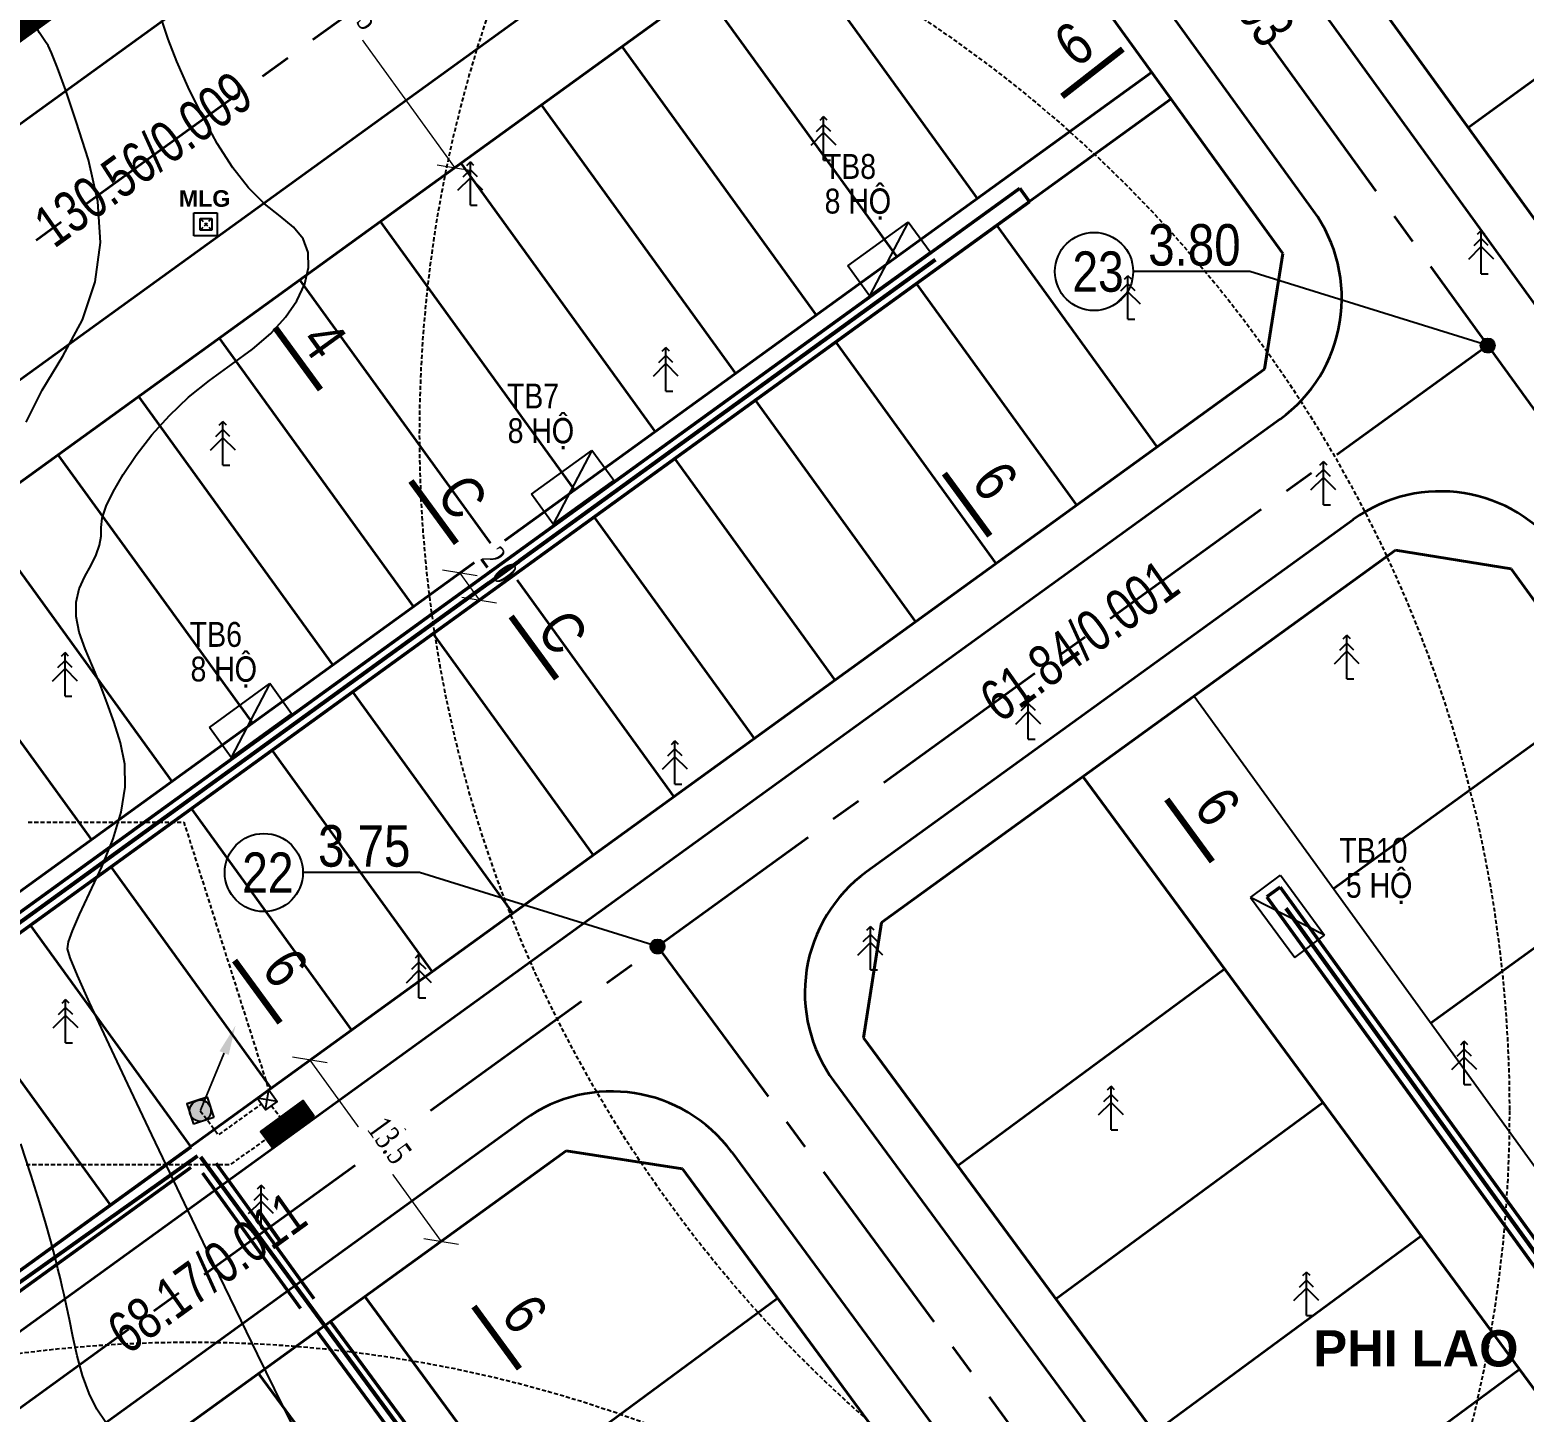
# Model space of a CAD drawing. Extents: x 22709 to 568895, y -41029 to 1932533.
# Drawn here: x 560787.7 to 560877.9, y 1931051.6 to 1931135 of the extents above; entities that cross this region are included whole.
import ezdxf

# ---------------------------------------------------------------- set-up
doc = ezdxf.new("R2010")
doc.units = ezdxf.units.MI
doc.header["$MEASUREMENT"] = 0
doc.header["$PDMODE"] = 1
for name, pattern in [('BORDER2', [0.875, 0.25, -0.125, 0.25, -0.125, 0, -0.125]), ('CENTER2', [1.125, 0.75, -0.125, 0.125, -0.125]), ('CONTINOUS', [0]), ('DASHED', [0.75, 0.5, -0.25]), ('DASHED2', [0.375, 0.25, -0.125]), ('DASHEDX2', [1.5, 1, -0.5])]:
    doc.linetypes.add(name, pattern=pattern)
doc.layers.get('0').update_dxf_attribs({"color": 8, "linetype": 'CONTINUOUS'})
doc.layers.get('DEFPOINTS').update_dxf_attribs({"color": 8, "linetype": 'CONTINUOUS'})
for name, color, linetype, lineweight in [('1-chieu dai', 8, 'CONTINUOUS', 40), ('1-nghiktHC', 8, 'CONTINUOUS', 60), ('10-TIM', 8, 'CENTER2', 35), ('13-PLO', 8, 'CONTINUOUS', 35), ('4-LE TRONG', 8, 'CONTINUOUS', 40), ('7-LE NGOAI', 8, 'CONTINUOUS', 35), ('CHONG SET', 50, 'CONTINUOUS', 35), ('D-S-DÂY ĐIỆN 1.5', 200, 'DASHED2', 40), ('EC04', 8, 'CONTINUOUS', 53)]:
    doc.layers.add(name, color=color, linetype=linetype, lineweight=lineweight)
for name, color, linetype in [('1-chieurong', 8, 'CONTINUOUS'), ('1-cotTK', 8, 'CONTINUOUS'), ('1-RANH GIOI QH DX', 8, 'BORDER2'), ('1-toado', 8, 'CONTINUOUS'), ('CHU', 8, 'CONTINUOUS'), ('CHUDIEN', 8, 'CONTINUOUS'), ('DIA VAT.MOI', 8, 'CONTINUOUS'), ('DM CON', 8, 'CONTINUOUS'), ('ELECTRICAL DEVICE', 140, 'CONTINUOUS'), ('MATCAT', 8, 'CONTINUOUS'), ('PHI LAO', 8, 'CONTINUOUS'), ('Thietbidien', 8, 'CONTINUOUS')]:
    doc.layers.add(name, color=color, linetype=linetype)
doc.styles.add('Do doc', font='VHARIALN.TTF', dxfattribs={"width": 0.9, "oblique": 0.6})
doc.styles.add('K1', font='VHARIALN.TTF', dxfattribs={"height": 250})
doc.styles.add('L1', font='vntimeh.shx', dxfattribs={"width": 0.7})
doc.styles.add('nha', font='VHARIALB.TTF', dxfattribs={"height": 1})
doc.styles.get("Standard").update_dxf_attribs({"font": 'vntimeh.shx'})
doc.styles.add('VNARIAL', font='VHARIALN.TTF')
doc.linetypes.add('EN04M', pattern='A,4.505489,-0.889973,2.289537,[1,CHEO22.shx,S=0.898128,R=0,X=0,Y=0.012726],2.215951,-0.947487,["0.4KV",Standard,S=2,R=359.997854,X=0,Y=-0.812412],-8.615751,2.099566,[1,CHEO22.shx,S=0.898128,R=0,X=0,Y=-0.055311],2.405923,-0.889973', length=24.85965)
doc.dimstyles.new('chieu rong', dxfattribs={"dimtxt": 1.5, "dimasz": 1.5, "dimexe": 1, "dimexo": 1, "dimgap": 0.3, "dimtad": 1, "dimdec": 1, "dimzin": 0, "dimdsep": 46, "dimtxsty": 'L1', "dimblk": 'OBLIQUE', "dimcen": 1, "dimclrd": 37, "dimclre": 37, "dimclrt": 7, "dimadec": 0, "dimazin": 0, "dimtfac": 1, "dimtdec": 1, "dimtofl": 0, "dimtmove": 2, "dimatfit": 3, "dimldrblk": 'ARCHTICK', "dimfxl": 1, "dimtfill": 1, "dimtolj": 1, "dimtzin": 0, "dimlwd": 5, "dimlwe": 5, "dimarcsym": 0})
pattern_1 = [(171.093489636, (560331.2573943, 1941827.456278), (-0.00027214917978, -0.0017366172892), [])]

# ---------------------------------------------------------------- blocks, each defined once
blk = doc.blocks.new('PL')
at = {"layer": 'PHI LAO', "color": 250, "linetype": 'Continuous'}
blk.add_line((569625.727, 1929989.672), (569626.147, 1929989.672), dxfattribs=at)
for points in [[(569625.508, 1929992.078), (569625.727, 1929992.297)], [(569625.946, 1929992.078), (569625.727, 1929992.297)], [(569625.727, 1929989.672), (569625.727, 1929992.297)], [(569624.977, 1929990.575), (569625.727, 1929991.325)], [(569625.301, 1929991.387), (569625.727, 1929991.813)], [(569626.153, 1929991.387), (569625.727, 1929991.813)], [(569626.477, 1929990.575), (569625.727, 1929991.325)]]:
    blk.add_lwpolyline(points, dxfattribs=at)
blk = doc.blocks.new('cvnfgj')
at = {"layer": '1-cotTK', "lineweight": -3}
h = blk.add_hatch(dxfattribs=at)
h.set_pattern_fill('ANSI31', scale=0.1, style=0)
h.set_pattern_definition([(45, (561075.492941, 1927460.097698), (-0.008838834765, 0.008838834765), [])])
edge = h.paths.add_edge_path()
edge.add_arc((568402.561, 1930175.794), 0.43, 0, 360)
at = {"layer": '1-cotTK', "color": 7, "lineweight": -3}
blk.add_circle((568402.561, 1930175.794, -28.474), 0.43, dxfattribs=at)
blk = doc.blocks.new('_Oblique')
at = {"color": 0, "linetype": 'ByBlock', "lineweight": -2}
blk.add_line((-0.5, -0.5), (0.5, 0.5), dxfattribs=at)
blk = doc.blocks.new('*D51')
at = {"layer": '1-chieurong', "color": 37, "lineweight": 5, "transparency": 16777216}
for p, q in [((568161.154, 1931060.973), (568161.154, 1931060.973)), ((568160.344, 1931060.387), (568168.26, 1931049.451)), ((568169.07, 1931050.037), (568169.07, 1931050.037))]:
    blk.add_line(p, q, dxfattribs=at)
at = {"layer": 'DEFPOINTS', "color": 0, "lineweight": -3, "transparency": 16777216}
for p in [(568160.344, 1931060.387), (568168.26, 1931049.451), (568168.26, 1931049.451)]:
    blk.add_point(p, dxfattribs=at)
at = {"layer": '1-chieurong', "color": 37, "lineweight": 5, "transparency": 16777216, "xscale": 1.5, "yscale": 1.5, "zscale": 1.5}
for p, rotation in [((568160.344, 1931060.387), 125.8961049624595), ((568168.26, 1931049.451), 305.8961049624595)]:
    blk.add_blockref('_Oblique', p, dxfattribs=dict(at, rotation=rotation))
at = {"layer": '1-chieurong', "color": 7, "lineweight": -3, "transparency": 16777216, "insert": (568165.152, 1931055.535), "char_height": 1.5, "attachment_point": 5, "rotation": 305.8961, "style": 'L1', "bg_fill": 3, "box_fill_scale": 1.25, "bg_fill_color": 9, "bg_fill_true_color": 13158600, "bg_fill_transparency": 0}
blk.add_mtext('\\A1;13.5', dxfattribs=at)
blk = doc.blocks.new('_ARCHTICK')
at = {"color": 0, "linetype": 'ByBlock', "const_width": 0.15}
blk.add_lwpolyline([(-0.5, -0.5), (0.5, 0.5)], dxfattribs=at)
blk = doc.blocks.new('*D65')
at = {"layer": '1-chieurong', "color": 37, "lineweight": 5, "transparency": 16777216}
for p, q in [((568169.388, 1931089.77), (568170.561, 1931088.15)), ((568170.198, 1931090.356), (568170.198, 1931090.356)), ((568171.371, 1931088.736), (568171.371, 1931088.736))]:
    blk.add_line(p, q, dxfattribs=at)
at = {"layer": 'DEFPOINTS', "color": 0, "lineweight": -3, "transparency": 16777216}
blk.add_point((568169.388, 1931089.77), dxfattribs=at)
at = {"layer": '1-chieurong', "color": 7, "lineweight": -3, "transparency": 16777216, "insert": (568171.756, 1931090.25), "char_height": 1.5, "attachment_point": 5, "rotation": 305.8983, "style": 'L1', "bg_fill": 3, "box_fill_scale": 1.25, "bg_fill_color": 9, "bg_fill_true_color": 13158600, "bg_fill_transparency": 0}
blk.add_mtext('\\A1;2.0', dxfattribs=at)
at = {"layer": 'DEFPOINTS', "color": 0, "lineweight": -3, "transparency": 16777216}
blk.add_point((568170.561, 1931088.15), dxfattribs=at)
blk.add_point((568170.561, 1931088.15), dxfattribs=at)
at = {"layer": '1-chieurong', "color": 37, "lineweight": 5, "transparency": 16777216, "xscale": 1.5, "yscale": 1.5, "zscale": 1.5}
for p, rotation in [((568169.388, 1931089.77), 125.8982986180153), ((568170.561, 1931088.15), 305.8982986180153)]:
    blk.add_blockref('_Oblique', p, dxfattribs=dict(at, rotation=rotation))
blk = doc.blocks.new('*D108')
at = {"layer": '1-chieurong', "color": 37, "lineweight": 5, "transparency": 16777216}
blk.add_line((568155.884, 1931132.46), (568169.076, 1931114.233), dxfattribs=at)
at = {"layer": 'DEFPOINTS', "color": 0, "lineweight": -3, "transparency": 16777216}
for p in [(568155.884, 1931132.46), (568169.076, 1931114.233), (568169.076, 1931114.233)]:
    blk.add_point(p, dxfattribs=at)
at = {"layer": '1-chieurong', "color": 37, "lineweight": 5, "transparency": 16777216, "xscale": 1.5, "yscale": 1.5, "zscale": 1.5}
for p, rotation in [((568155.884, 1931132.46), 125.8961049631105), ((568169.076, 1931114.233), 305.8961049631105)]:
    blk.add_blockref('_Oblique', p, dxfattribs=dict(at, rotation=rotation))
at = {"layer": '1-chieurong', "color": 7, "lineweight": -3, "transparency": 16777216, "insert": (568163.331, 1931123.962), "char_height": 1.5, "attachment_point": 5, "rotation": 305.8961, "style": 'L1', "bg_fill": 3, "box_fill_scale": 1.25, "bg_fill_color": 9, "bg_fill_true_color": 13158600, "bg_fill_transparency": 0}
blk.add_mtext('\\A1;22.5', dxfattribs=at)
blk = doc.blocks.new('Tu ha the')
at = {"color": 1, "linetype": 'CONTINOUS'}
blk.add_solid([(-1.5, -0.368), (1.5, 1.132), (-1.5, 1.132), (-1.5, -0.368)], dxfattribs=at)
at = {"layer": 'Thietbidien', "color": 1}
for p, q in [((-1.5, -0.368), (-1.5, 1.132)), ((-1.5, 1.132), (1.5, 1.132)), ((1.5, 1.132), (-1.5, -0.368)), ((1.5, -0.368), (1.5, 1.132)), ((-1.5, -0.368), (1.5, -0.368))]:
    blk.add_line(p, q, dxfattribs=at)
blk = doc.blocks.new('A$C5C0861BC')
at = {"layer": '1-nghiktHC', "color": 8, "lineweight": -3, "const_width": 0.2, "flags": 128}
for points in [[(114.585, 375.345), (34.086, 317.064)], [(114.585, 375.345), (115.171, 374.535)], [(115.171, 374.535), (34.674, 316.252), (41.495, 306.992), (48.511, 305.898), (64.569, 317.509)], [(130.3, 333.185), (129.49, 332.599)], [(130.3, 333.185), (164.458, 286)], [(129.495, 332.592), (163.647, 285.414)], [(64.269, 317.312), (64.263, 317.32)], [(34.07, 315.386), (40.934, 306.068), (48.763, 304.847), (64.571, 316.276)], [(73.003, 306.95), (72.989, 306.97)], [(73.003, 306.95), (114.922, 250.042)], [(72.198, 306.357), (72.178, 306.384)], [(72.198, 306.357), (114.112, 249.456)]]:
    blk.add_lwpolyline(points, dxfattribs=at)
at = {"layer": '1-nghiktHC', "color": 8, "linetype": 'DASHED', "lineweight": -3, "ltscale": 10, "const_width": 0.2, "flags": 128}
for points in [[(71.992, 308.348), (66.081, 316.525)], [(71.182, 307.761), (65.266, 315.935)]]:
    blk.add_lwpolyline(points, dxfattribs=at)
blk = doc.blocks.new('KIMTHUSET')
at = {"layer": 'ELECTRICAL DEVICE', "ltscale": 20}
blk.add_hatch(color=256, dxfattribs=at).paths.add_polyline_path([(-255372, 1086173, 1), (-256525, 1086173, 1)])
at = {"layer": 'ELECTRICAL DEVICE', "ltscale": 20, "const_width": 100}
blk.add_lwpolyline([(-253746, 1088711), (-255948, 1086173)], dxfattribs=at)
at = {"layer": 'ELECTRICAL DEVICE', "ltscale": 20}
for points in [[(-255948, 1086749), (-256525, 1086749), (-256525, 1086749), (-255948, 1086749)], [(-255948, 1086749), (-255372, 1086749), (-255372, 1086749), (-255948, 1086749)]]:
    blk.add_lwpolyline(points, close=True, dxfattribs=at)
for points in [[(-256525, 1086749), (-256525, 1085597)], [(-255372, 1086749), (-255372, 1085597)], [(-255372, 1085597), (-256525, 1085597)]]:
    blk.add_lwpolyline(points, dxfattribs=at)
blk.add_circle((-255948, 1086173), 576, dxfattribs=at)
blk.add_solid([(-253947, 1088886), (-252697, 1089920), (-253544, 1088537)], dxfattribs=at)
blk = doc.blocks.new('tmb')
at = {"layer": '1-cotTK', "lineweight": -3, "ltscale": 15, "flags": 128}
for points in [[(568231.426, 1931103.502), (568217.066, 1931107.965), (568210.025, 1931107.965)], [(568181.325, 1931067.24), (568166.965, 1931071.703), (568159.924, 1931071.703)]]:
    blk.add_lwpolyline(points, dxfattribs=at)
at = {"layer": '1-RANH GIOI QH DX', "linetype": 'DASHED2', "ltscale": 30, "const_width": 2}
blk.add_lwpolyline([(568411.678, 1930949.543), (568385.601, 1930982.494), (568352.821, 1931025.773), (568320.86, 1931069.918), (568234.454, 1931189.276), (567924.026, 1930964.64), (568247.697, 1930518.199), (568559.192, 1930762.669), (568544.947, 1930780.727), (568483.932, 1930858.072), (568469.374, 1930876.529)], close=True, dxfattribs=at)
at = {"layer": '1-toado'}
for centre in [(568207.668, 1931107.965), (568157.567, 1931071.703)]:
    blk.add_circle(centre, 2.357, dxfattribs=at)
at = {"layer": '10-TIM', "ltscale": 15, "extrusion": (-0.041472, 0.057309, 0.997495)}
for p, q in [((568265.331, 1931197.787), (567900.788, 1930933.94)), ((568231.426, 1931103.502), (567963.786, 1930909.79))]:
    blk.add_line(p, q, dxfattribs=at)
at = {"layer": '10-TIM', "ltscale": 15}
for p, q in [((568198.29, 1931149.265), (568354.498, 1930933.505)), ((568181.325, 1931067.24), (568265.323, 1930953.205))]:
    blk.add_line(p, q, dxfattribs=at)
at = {"layer": '13-PLO'}
for p, q in [((568188.889, 1931128.573), (568200.617, 1931112.373)), ((568230.236, 1931116.657), (568246.437, 1931128.385)), ((568184.028, 1931125.055), (568195.757, 1931108.854)), ((568179.168, 1931121.537), (568190.897, 1931105.336)), ((568174.307, 1931118.019), (568186.037, 1931101.817)), ((568169.447, 1931114.501), (568181.177, 1931098.299)), ((568164.586, 1931110.983), (568176.317, 1931094.78)), ((568201.79, 1931110.753), (568211.466, 1931097.388)), ((568159.726, 1931107.466), (568171.457, 1931091.261)), ((568196.93, 1931107.234), (568206.606, 1931093.869)), ((568154.865, 1931103.948), (568166.597, 1931087.743)), ((568192.07, 1931103.716), (568201.746, 1931090.351)), ((568150.005, 1931100.43), (568161.737, 1931084.224)), ((568187.21, 1931100.197), (568196.886, 1931086.832)), ((568145.144, 1931096.912), (568156.877, 1931080.706)), ((568182.35, 1931096.679), (568192.026, 1931083.314)), ((568140.284, 1931093.394), (568152.017, 1931077.187)), ((568177.49, 1931093.16), (568187.166, 1931079.795)), ((568135.423, 1931089.876), (568147.157, 1931073.669)), ((568172.63, 1931089.641), (568182.306, 1931076.276)), ((568167.77, 1931086.123), (568177.446, 1931072.758)), ((568162.91, 1931082.604), (568172.586, 1931069.239)), ((568158.05, 1931079.086), (568167.726, 1931065.721)), ((568153.19, 1931075.567), (568162.866, 1931062.202)), ((568148.33, 1931072.049), (568158.006, 1931058.684)), ((568143.47, 1931068.53), (568153.146, 1931055.165)), ((568199.441, 1931054.027), (568215.543, 1931065.889)), ((568138.61, 1931065.011), (568148.286, 1931051.646)), ((568205.371, 1931045.976), (568221.474, 1931057.837)), ((568211.302, 1931037.925), (568227.405, 1931049.786)), ((568172.468, 1931034.159), (568188.571, 1931046.021)), ((568217.233, 1931029.873), (568233.336, 1931041.735))]:
    blk.add_line(p, q, dxfattribs=at)
at = {"layer": '13-PLO', "flags": 128}
for points in [[(568222.123, 1931070.732), (568238.323, 1931082.46)], [(568227.987, 1931062.632), (568244.187, 1931074.36)]]:
    blk.add_lwpolyline(points, dxfattribs=at)
at = {"layer": '4-LE TRONG', "ltscale": 0.5}
for p, q in [((568213.288, 1931140.06), (568347.618, 1930954.517)), ((568202.352, 1931132.145), (568219.065, 1931109.06)), ((568211.148, 1931119.995), (568122.065, 1931055.519)), ((568212.321, 1931118.375), (568123.251, 1931053.909)), ((568219.065, 1931109.06), (568217.947, 1931102.078)), ((568137.088, 1931043.555), (568217.947, 1931102.078)), ((568225.864, 1931091.143), (568194.847, 1931068.694)), ((568232.846, 1931090.025), (568225.864, 1931091.143)), ((568232.846, 1931090.025), (568301.855, 1930994.707)), ((568206.998, 1931077.489), (568240.453, 1931032.073)), ((568194.847, 1931068.694), (568193.762, 1931061.737)), ((568193.762, 1931061.737), (568263.79, 1930966.669)), ((568175.809, 1931054.915), (568145.095, 1931032.685)), ((568175.809, 1931054.915), (568182.825, 1931053.821)), ((568182.825, 1931053.821), (568252.92, 1930958.662)), ((568163.658, 1931046.12), (568197.377, 1931000.343)), ((568191.005, 1930995.65), (568157.246, 1931041.48))]:
    blk.add_line(p, q, dxfattribs=at)
at = {"layer": '4-LE TRONG', "extrusion": (-0.041472, 0.057309, 0.997495)}
blk.add_line((568195.369, 1931133.263), (568114.254, 1931074.554), dxfattribs=at)
at = {"layer": '4-LE TRONG', "lineweight": -3, "flags": 128}
blk.add_lwpolyline([(568213.712, 1931082.349), (568246.753, 1931036.712), (568262.953, 1931048.44)], dxfattribs=at)
at = {"layer": '7-LE NGOAI', "ltscale": 0.5, "extrusion": (-0.041472, 0.057309, 0.997495)}
for p, q in [((568235.741, 1931184.086), (567897.123, 1930939.003)), ((568191.633, 1931136.731), (568111.349, 1931078.624)), ((568218.898, 1931099.064), (568138.806, 1931041.095)), ((568223.301, 1931092.992), (568193.939, 1931071.74)), ((568173.281, 1931056.789), (568143.377, 1931035.145))]:
    blk.add_line(p, q, dxfattribs=at)
at = {"layer": '7-LE NGOAI', "ltscale": 0.5, "extrusion": (0.010195, 0.003673, 0.999941)}
for p, q in [((568345.729, 1930951.988), (568210.282, 1931139.119)), ((568220.911, 1931111.632), (568204.2, 1931134.718))]:
    blk.add_line(p, q, dxfattribs=at)
at = {"layer": '7-LE NGOAI', "ltscale": 15}
for p, q in [((568191.969, 1931059.112), (568260.781, 1930965.694)), ((568185.804, 1931054.836), (568254.742, 1930961.246))]:
    blk.add_line(p, q, dxfattribs=at)
at = {"layer": '7-LE NGOAI', "ltscale": 0.5}
for centre, start, end in [((568213.621, 1931106.354), 305.8961, 35.89919), ((568228.578, 1931085.702), 35.8974, 125.8961)]:
    blk.add_arc(centre, 9, start, end, dxfattribs=at)
at = {"layer": '7-LE NGOAI', "ltscale": 15}
for centre, start, end in [((568199.216, 1931064.45), 125.8961, 216.37556), ((568178.558, 1931049.498), 36.37556, 125.8961)]:
    blk.add_arc(centre, 9, start, end, dxfattribs=at)
at = {"layer": 'DIA VAT.MOI', "linetype": 'Continuous'}
for p, q in [((568153.349, 1931111.514, 3.141), (568154.749, 1931111.514, 3.141)), ((568153.349, 1931110.114, 3.141), (568153.349, 1931111.514, 3.141)), ((568154.749, 1931111.514, 3.141), (568154.749, 1931110.114, 3.141)), ((568153.723, 1931110.463, 3.141), (568153.723, 1931111.163, 3.141)), ((568153.723, 1931111.163, 3.141), (568154.423, 1931111.163, 3.141)), ((568154.423, 1931110.463, 3.141), (568153.723, 1931110.463, 3.141)), ((568154.423, 1931111.163, 3.141), (568154.423, 1931110.463, 3.141)), ((568154.749, 1931110.114, 3.141), (568153.349, 1931110.114, 3.141))]:
    blk.add_line(p, q, dxfattribs=at)
at = {"layer": 'DIA VAT.MOI', "linetype": 'ByBlock'}
for p, q in [((568153.723, 1931110.463, 3.141), (568154.423, 1931111.163, 3.141)), ((568153.723, 1931111.163, 3.141), (568154.423, 1931110.463, 3.141))]:
    blk.add_line(p, q, dxfattribs=at)
at = {"layer": 'DM CON'}
for points, elevation in [([(568160.092, 1931036.813), (568158.736, 1931039.488), (568157.175, 1931042.649), (568155.526, 1931046.04), (568153.902, 1931049.399), (568152.326, 1931052.683), (568150.803, 1931055.876), (568149.351, 1931058.944), (568148.068, 1931061.678), (568147.053, 1931063.872), (568146.322, 1931065.494), (568145.876, 1931066.548), (568145.709, 1931067.097), (568145.774, 1931067.518), (568146.024, 1931068.186), (568146.45, 1931069.164), (568147.047, 1931070.459), (568147.782, 1931072.041), (568148.478, 1931073.729), (568148.958, 1931075.341), (568149.19, 1931076.848), (568149.174, 1931078.244), (568148.923, 1931079.535), (568148.539, 1931080.75), (568148.12, 1931081.922), (568147.683, 1931083.056), (568147.234, 1931084.152), (568146.787, 1931085.209), (568146.427, 1931086.213), (568146.238, 1931087.152), (568146.234, 1931088.024), (568146.413, 1931088.828), (568146.756, 1931089.566), (568147.139, 1931090.247), (568147.441, 1931090.878), (568147.641, 1931091.462), (568147.74, 1931092.002), (568147.757, 1931092.513), (568147.818, 1931093.083), (568148.047, 1931093.798), (568148.465, 1931094.674), (568149.074, 1931095.71), (568149.869, 1931096.89), (568150.812, 1931098.114), (568151.865, 1931099.281), (568153.022, 1931100.376), (568154.278, 1931101.396), (568155.609, 1931102.348), (568156.888, 1931103.277), (568157.985, 1931104.225), (568158.878, 1931105.201), (568159.562, 1931106.204), (568160.033, 1931107.224), (568160.265, 1931108.212), (568160.232, 1931109.115), (568159.93, 1931109.926), (568159.363, 1931110.646), (568158.55, 1931111.302), (568157.606, 1931112.038), (568156.648, 1931113.003), (568155.697, 1931114.219), (568154.756, 1931115.686), (568153.838, 1931117.371), (568153.005, 1931119.083), (568152.319, 1931120.631), (568151.79, 1931121.982), (568151.416, 1931123.133)], 3.5), ([(568148.039, 1931038.525), (568147.489, 1931039.335), (568147.019, 1931040.277), (568146.626, 1931041.355), (568146.308, 1931042.546), (568146.049, 1931043.716), (568145.832, 1931044.73), (568145.654, 1931045.563), (568145.513, 1931046.218), (568145.404, 1931046.717), (568145.292, 1931047.199), (568145.142, 1931047.803), (568144.948, 1931048.554), (568144.708, 1931049.458), (568144.415, 1931050.527), (568144.034, 1931051.826), (568143.529, 1931053.423), (568142.894, 1931055.328)], 4), ([(568143.217, 1931098.868), (568144.191, 1931100.797), (568145.436, 1931102.864), (568146.614, 1931105.05), (568147.388, 1931107.335), (568147.702, 1931109.715), (568147.553, 1931112.183), (568146.983, 1931114.696), (568146.25, 1931117.008), (568145.613, 1931118.876), (568145.115, 1931120.257), (568144.762, 1931121.152), (568144.544, 1931121.599), (568144.388, 1931121.828), (568144.223, 1931122.07), (568144.036, 1931122.365), (568143.822, 1931122.721)], 4)]:
    blk.add_lwpolyline(points, dxfattribs=dict(at, elevation=elevation))
at = {"layer": 'EC04', "linetype": 'EN04M', "ltscale": 0.5, "flags": 128}
blk.add_lwpolyline([(568219.249, 1931069.556), (568279.42, 1930986.398)], dxfattribs=at)
at = {"layer": 'MATCAT', "const_width": 0.38}
for points in [[(568205.74, 1931118.527), (568209.404, 1931121.386)], [(568158.241, 1931104.589), (568160.985, 1931100.838)], [(568198.635, 1931095.773), (568201.38, 1931092.022)], [(568166.444, 1931095.324), (568169.189, 1931091.573)], [(568172.492, 1931087.152), (568175.237, 1931083.401)], [(568212.06, 1931076.118), (568214.805, 1931072.367)], [(568155.801, 1931066.393), (568158.546, 1931062.642)], [(568170.246, 1931045.52), (568172.991, 1931041.769)]]:
    blk.add_lwpolyline(points, dxfattribs=at)
for p in [(-1434.376, 1125.016), (-1455.697, 1122.287), (-1394.69, 1118.143), (-1416.011, 1115.415), (-1443.905, 1111.082), (-1470.63, 1106.614, 3.5), (-1404.219, 1104.209), (-1402.807, 1093.727), (-1480.158, 1092.68, 3.5), (-1422.027, 1090.086), (-1443.348, 1087.358), (-1431.556, 1076.152), (-1458.799, 1074.482), (-1480.12, 1071.754), (-1395.713, 1069.237), (-1417.034, 1066.509), (-1468.328, 1060.549), (-1405.242, 1055.304)]:
    blk.add_blockref('PL', p)
at = {"layer": '1-cotTK', "lineweight": -3}
for p in [(-171.135, 927.708, 28.474), (-221.236, 891.446, 28.474)]:
    blk.add_blockref('cvnfgj', p, dxfattribs=at)
at = {"layer": 'CHUDIEN', "linetype": 'Continuous'}
for p, xscale, yscale, zscale, rotation in [((568195.627, 1931108.255), 1.499999998949282, 1.499999998949282, 1.499999998949282, 35.87407462635034), ((568176.536, 1931094.479), 1.499999998949282, 1.499999998949282, 1.499999998949282, 35.87407462635034), ((568157.096, 1931080.405), 1.499999998949282, 1.499999998949282, 1.499999998949282, 35.87407462635034), ((568218.883, 1931068.716), 1.499999998949281, 1.499999998949281, 1.499999998949281, 306.4686386230381)]:
    blk.add_blockref('Tu ha the', p, dxfattribs=dict(at, xscale=xscale, yscale=yscale, zscale=zscale, rotation=rotation))
at = {"layer": '1-chieu dai', "lineweight": -3, "char_height": 2.5, "attachment_point": 5, "style": 'Do doc'}
for s, insert, rotation in [('\\A1;58.25/0.003', (568214.874, 1931127.563), 305.8961), ('\\A1;130.56/0.009', (568150.281, 1931114.725), 35.89282), ('\\A1;61.84/0.001', (568206.777, 1931085.667), 35.904), ('\\A1;68.17/0.011', (568154.12, 1931047.549), 35.8961)]:
    blk.add_mtext(s, dxfattribs=dict(at, insert=insert, rotation=rotation))
at = {"layer": '1-cotTK', "style": 'K1'}
for s, p in [('3.80', (568210.938, 1931108.322, 28.474)), ('3.75', (568160.837, 1931072.06, 28.474))]:
    blk.add_text(s, height=2.5008, dxfattribs=at).set_placement(p)
at = {"layer": '1-toado', "style": 'K1'}
for s, p in [('23', (568206.361, 1931106.745, 27.677)), ('22', (568156.26, 1931070.483, 27.677))]:
    blk.add_text(s, height=2.4307, dxfattribs=at).set_placement(p)
at = {"layer": 'CHU', "linetype": 'Continuous', "style": 'nha'}
blk.add_text('PHI LAO', height=2.184, dxfattribs=at).set_placement((568220.907, 1931041.904))
at = {"layer": 'DIA VAT.MOI', "linetype": 'Continuous', "style": 'nha'}
blk.add_text('mlg', height=1, dxfattribs=at).set_placement((568152.439, 1931111.87, 3.141))
at = {"layer": 'MATCAT', "style": 'K1'}
for s, rotation, p in [('6', 37.61085, (568206.579, 1931120.186)), ('4', 305.85053, (568159.692, 1931103.754)), ('6', 305.85053, (568200.199, 1931095.252)), ('c', 305.85053, (568167.895, 1931094.489)), ('c', 305.85053, (568173.943, 1931086.317)), ('6', 305.85053, (568213.624, 1931075.597)), ('6', 305.85053, (568157.365, 1931065.872)), ('6', 305.85053, (568171.81, 1931044.999))]:
    blk.add_text(s, height=2.56, rotation=rotation, dxfattribs=at).set_placement(p)
at = {"layer": 'MATCAT', "style": 'VNARIAL'}
for s, p in [('tb8', (568191.362, 1931113.551, -0.396)), ('8 hé', (568191.409, 1931111.461, -0.396)), ('tb7', (568172.234, 1931099.702, -0.396)), ('8 hé', (568172.281, 1931097.613, -0.396)), ('tb6', (568153.096, 1931085.319, -0.396)), ('8 hé', (568153.143, 1931083.23, -0.396)), ('tb10', (568222.474, 1931072.291, -0.396)), ('5 hé', (568222.865, 1931070.182, -0.396))]:
    blk.add_text(s, height=1.5, dxfattribs=at).set_placement(p)
at = {"layer": '1-chieurong', "lineweight": -3}
for p1, p2, picture, middle in [((568155.884, 1931132.46), (568169.076, 1931114.233), '*D108', (568163.331, 1931123.962)), ((568169.388, 1931089.77), (568170.561, 1931088.15), '*D65', (568171.756, 1931090.25)), ((568160.344, 1931060.387), (568168.26, 1931049.451), '*D51', (568165.152, 1931055.535))]:
    dim = blk.add_aligned_dim(p1=p1, p2=p2, distance=0, dimstyle='chieu rong', dxfattribs=at)
    dim.commit()
    dim.dimension.update_dxf_attribs({"geometry": picture, "text_midpoint": middle})
at = {"layer": 'EC04', "linetype": 'EN04M', "ltscale": 0.5, "flags": 128}
for points in [[(568198.088, 1931108.663), (568122.469, 1931053.943), (568129.744, 1931044.322), (568137.213, 1931043.002), (568153.568, 1931054.613)], [(568153.751, 1931054.553), (568230.201, 1930950.571)]]:
    blk.add_lwpolyline(points, dxfattribs=at)
at = {"lineweight": -3}
blk.add_blockref('A$C5C0861BC', (568088.602, 1930737.64), dxfattribs=at)

msp = doc.modelspace()

# ---------------------------------------------------------------- block references
at = {"layer": 'D-S-DÂY ĐIỆN 1.5', "lineweight": -3}
msp.add_blockref('tmb', (-7355.76, 12.496), dxfattribs=at)

# ---------------------------------------------------------------- next in the draw order: hatches: boundary and pattern name
at = {"layer": 'CHONG SET', "ltscale": 1000}
h = msp.add_hatch(dxfattribs=at)
h.set_pattern_fill('ANSI31', color=50, scale=0.014063, angle=-233.90651, style=0)
h.set_pattern_definition(pattern_1)
h.paths.add_polyline_path([(560804.828, 1931069.522), (560804.174, 1931070.418), (560801.628, 1931068.562), (560802.282, 1931067.666)])
h = msp.add_hatch(dxfattribs=at)
h.set_pattern_fill('ANSI31', color=50, scale=0.014063, angle=-233.90651, style=0)
h.set_pattern_definition(pattern_1)
edge = h.paths.add_edge_path()
edge.add_line((560804.828, 1931069.522), (560801.628, 1931068.562))
edge.add_line((560801.628, 1931068.562), (560804.174, 1931070.418))
edge.add_line((560804.174, 1931070.418), (560802.282, 1931067.666))

# ---------------------------------------------------------------- next in the draw order: linework, layer by layer
at = {"layer": 'CHONG SET', "color": 50, "ltscale": 1000}
msp.add_lwpolyline([(560804.828, 1931069.522), (560804.174, 1931070.418), (560801.628, 1931068.562), (560802.282, 1931067.666)], close=True, dxfattribs=at)
msp.add_lwpolyline([(560804.828, 1931069.522), (560801.628, 1931068.562), (560804.174, 1931070.418), (560802.282, 1931067.666)], dxfattribs=at)
at = {"layer": 'D-S-DÂY ĐIỆN 1.5', "lineweight": -3, "elevation": 3.122, "flags": 128}
for points in [[(560787.577, 1931087.239), (560796.978, 1931087.239), (560802.103, 1931071.087)], [(560787.46, 1931066.591), (560799.808, 1931066.591), (560801.955, 1931068.114)]]:
    msp.add_lwpolyline(points, dxfattribs=at)
at = {"layer": 'D-S-DÂY ĐIỆN 1.5', "lineweight": -3, "flags": 128}
for points in [[(560797.971, 1931069.831), (560799.068, 1931068.363), (560801.66, 1931070.228), (560801.66, 1931070.228)], [(560802.263, 1931070.134), (560803.395, 1931068.649)]]:
    msp.add_lwpolyline(points, dxfattribs=at)
at = {"layer": 'D-S-DÂY ĐIỆN 1.5', "lineweight": -3}
for centre in [(560890.208, 1931110.658), (560797.977, 1931069.836), (560797.415, 1930976.873)]:
    msp.add_circle(centre, 79, dxfattribs=at)
at = {"layer": 'ELECTRICAL DEVICE', "linetype": 'ByBlock', "ltscale": 500}
msp.add_lwpolyline([(560801.405, 1931070.578), (560802.103, 1931071.086), (560802.612, 1931070.388), (560801.914, 1931069.879)], close=True, dxfattribs=at)
at = {"layer": 'ELECTRICAL DEVICE', "ltscale": 500}
for points in [[(560801.914, 1931069.879), (560802.103, 1931071.086)], [(560802.612, 1931070.388), (560801.405, 1931070.578)]]:
    msp.add_lwpolyline(points, dxfattribs=at)

# ---------------------------------------------------------------- next in the draw order: block references
at = {"layer": 'ELECTRICAL DEVICE', "linetype": 'DASHEDX2', "xscale": 0.00112, "yscale": 0.00112, "zscale": 0.00112, "rotation": 18.47965115703153}
msp.add_blockref('KIMTHUSET', (561455.448, 1930006.908), dxfattribs=at)

doc.saveas('drawing.dxf')
